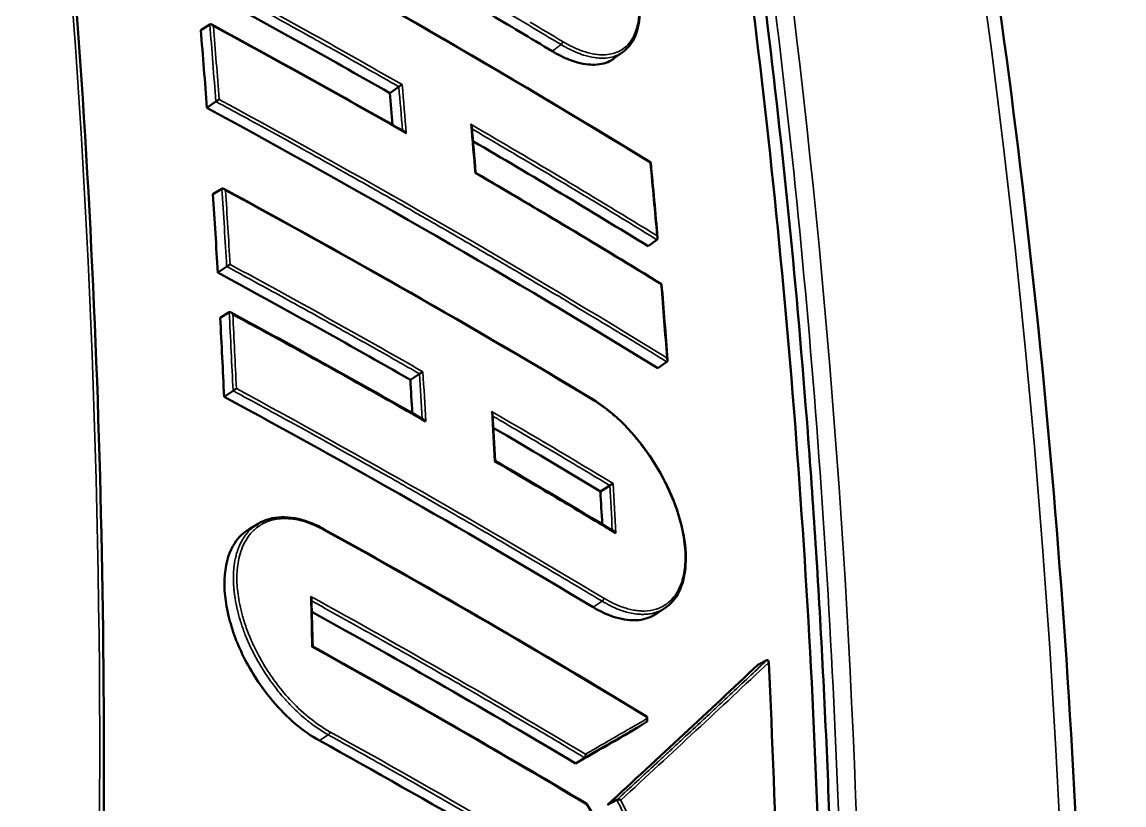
# Model space of a CAD drawing. Header units: millimetres. Extents: x 40 to 2195, y 40 to 1687.
# Drawn here: x 1707.33 to 1751.23, y 397.18 to 428.38 of the extents above; entities that cross this region are included whole.
import ezdxf

# ---------------------------------------------------------------- set-up
doc = ezdxf.new("R2010")
doc.units = ezdxf.units.MM
doc.header["$LTSCALE"] = 8
doc.layers.add('Visible (ISO)', color=7, linetype='Continuous', lineweight=50)
doc.layers.add('Visible Narrow (ISO)', color=7, linetype='Continuous', lineweight=35)

msp = doc.modelspace()

# ---------------------------------------------------------------- linework, layer by layer
at = {"layer": 'Visible (ISO)'}
for p, q in [((1714.812, 428.285), (1714.455, 428.058)), ((1731.282, 427.195), (1730.928, 426.934)), ((1731.266, 427.303), (1731.266, 427.303)), ((1731.282, 427.195), (1731.283, 427.195)), ((1730.182, 427.095), (1730.182, 427.095)), ((1731.094, 427.081), (1731.094, 427.081)), ((1722.344, 425.803), (1721.98, 425.551)), ((1715.053, 425.214), (1714.698, 424.962)), ((1715.296, 421.739), (1714.939, 421.518)), ((1732.627, 419.704), (1732.275, 419.445)), ((1715.486, 418.637), (1715.13, 418.393)), ((1715.586, 416.813), (1715.229, 416.598)), ((1733.021, 414.84), (1732.668, 414.587)), ((1723.17, 414.362), (1722.805, 414.123)), ((1715.738, 413.691), (1715.381, 413.452)), ((1730.748, 409.912), (1730.374, 409.679)), ((1716.382, 408.179), (1716.736, 408.391)), ((1732.942, 405.028), (1732.585, 404.792)), ((1732.942, 405.028), (1732.942, 405.028)), ((1737.001, 402.949), (1736.64, 402.763)), ((1732.209, 400.492), (1731.857, 400.263)), ((1729.743, 399.07), (1729.386, 398.838)), ((1731.03, 397.388), (1730.651, 397.184))]:
    msp.add_line(p, q, dxfattribs=at)
for centre, major_axis, ratio, start_param, end_param in [((1443.018, 262.824), (396.568, -0.006), 0.57734, 0.790578, 0.817454), ((1444.41, 221.965), (394.298, 55.301), 0.654959, 0.679197, 0.688519), ((1393.913, 209.225), (227.599, 394.212), 0.57735, 5.580027, 5.588768), ((1714.889, 428.167), (-0.077, 0.118), 0.59416, 4.740777, 6.277026), ((1728.159, 427.307), (0.948, 1.761), 0.556747, 4.948178, 4.948185), ((1722.405, 425.838), (0.095, 0.0608), 0.043679, 0.714417, 2.250441), ((1401.448, 204.875), (227.697, 394.383), 0.57735, 5.590123, 5.593724), ((1443.067, 257.765), (397.054, -0.005), 0.577343, 0.753397, 0.817413), ((1715.118, 425.25), (0.0956, 0.0619), 0.049384, 0.745206, 2.28124), ((1725.143, 424.257), (0.076, -0.119), 0.605841, 0.863499, 1.591152), ((1722.571, 423.891), (-0.076, 0.119), 0.60163, 4.734153, 5.431367), ((1443.018, 262.824), (396.568, -0.006), 0.57734, 0.753359, 0.778737), ((1732.283, 422.717), (0.0948, 0.0591), 0.031376, 6.267577, 6.963421), ((1725.309, 422.31), (0.0953, 0.0601), 0.037084, 0.019319, 0.711675), ((1393.913, 209.225), (227.599, 394.212), 0.57735, 5.561632, 5.57036), ((1732.549, 419.821), (0.074, -0.12), 0.613165, 0.048706, 1.584736), ((1443.121, 250.977), (397.589, -0.004), 0.577344, 0.790562, 0.817369), ((1715.552, 418.675), (0.0966, 0.0614), 0.041436, 0.759668, 2.295813), ((1732.715, 417.875), (0.0955, 0.0586), 0.02548, 6.2703, 6.974464), ((1393.913, 209.225), (227.599, 394.212), 0.57735, 5.547926, 5.556641), ((1443.134, 229.992), (-398.455, -20.85), 0.610164, 3.914823, 3.927537), ((1732.944, 414.958), (0.073, -0.121), 0.609446, 0.045922, 1.581955), ((1443.134, 229.992), (-398.455, -20.85), 0.610164, 3.900791, 3.914823), ((1401.448, 204.875), (227.697, 394.383), 0.57735, 5.557923, 5.561604), ((1715.805, 413.73), (0.0973, 0.061), 0.03551, 0.770216, 2.306645), ((1443.152, 245.908), (397.9, -0.003), 0.577345, 0.765402, 0.817343), ((1725.972, 412.818), (0.074, -0.121), 0.59699, 0.838045, 1.584492), ((1723.343, 412.419), (-0.074, 0.12), 0.592716, 4.755451, 5.456779), ((1443.121, 250.977), (397.589, -0.004), 0.577343, 0.76341, 0.778811), ((1726.08, 410.837), (0.0971, 0.0592), 0.023046, 0.012352, 0.705373), ((1443.134, 229.992), (-398.455, -20.849), 0.610162, 3.881639, 3.891073), ((1409.081, 200.468), (227.652, 394.305), 0.57735, 5.557974, 5.561617), ((1730.81, 409.948), (0.0968, 0.0584), 0.018094, 0.719413, 2.255436), ((1443.134, 229.992), (-398.455, -20.849), 0.610162, 3.87369, 3.881639), ((1719.32, 408.082), (0.0485, 0.0875), 0.565828, 6.271316, 6.283264), ((1730.919, 407.968), (-0.073, 0.121), 0.600294, 4.72076, 5.436267), ((1718.762, 405.45), (0.074, -0.121), 0.580166, 0.79314, 1.557462), ((1443.183, 238.993), (398.203, -0.002), 0.577347, 0.768814, 0.806062), ((1718.813, 403.438), (0.0987, 0.0597), 0.021129, 0.012039, 0.781938), ((1418.618, 214.856), (-357.931, -241.952), 0.099583, 2.558379, 2.593299), ((1737.005, 402.819), (0.021, 0.135), 0.507552, 5.10226, 6.638647), ((1415.394, 196.823), (227.804, 394.569), 0.57735, 5.501164, 5.552419), ((1732.137, 400.566), (0.093, -0.0517), 0.745065, 5.908492, 7.445298), ((1431.973, 204.828), (359.511, 226.203), 0.024972, 0.568697, 0.581034), ((1443.197, 233.914), (398.337, -0.001), 0.577349, 0.759519, 0.805378), ((1729.709, 399.166), (0.001, 0.106), 0.734907, 3.594721, 5.124528)]:
    msp.add_ellipse(centre, major_axis=major_axis, ratio=ratio, start_param=start_param, end_param=end_param, dxfattribs=at)
for points, knots in [([(1707.499, 448.635), (1709.471, 433.448), (1710.505, 417.535), (1710.641, 390.6), (1710.307, 379.861), (1709.587, 368.945)], [0, 0, 0, 0, 6.052535, 6.052535, 9.921627, 9.921627, 9.921627, 9.921627]), ([(1743.272, 446.963), (1746.1, 432.549), (1748.027, 417.33), (1750.036, 385.705), (1750.124, 369.231), (1748.69, 339.877), (1747.589, 327.172), (1746.004, 314.278)], [0, 0, 0, 0, 6.041076, 6.041076, 12.073696, 12.073696, 16.500557, 16.500557, 16.500557, 16.500557]), ([(1727.976, 435.272), (1728.358, 435.043), (1728.75, 434.741), (1729.493, 434.046), (1729.852, 433.645), (1730.5, 432.794), (1730.797, 432.332), (1731.295, 431.403), (1731.501, 430.925), (1731.8, 430.006), (1731.895, 429.555), (1731.96, 428.734), (1731.93, 428.355), (1731.743, 427.717), (1731.583, 427.449), (1731.339, 427.238), (1731.311, 427.216), (1731.283, 427.195)], [0.000175, 0.000175, 0.000175, 0.000175, 0.164254, 0.164254, 0.325397, 0.325397, 0.486244, 0.486244, 0.647868, 0.647868, 0.811132, 0.811132, 0.97631, 0.97631, 1.141878, 1.141878, 1.162258, 1.162258, 1.162258, 1.162258]), ([(1738.309, 351.285), (1739.231, 365.256), (1739.519, 378.908), (1738.823, 405.454), (1737.839, 418.329), (1736.225, 430.748)], [-9.90586, -9.90586, -9.90586, -9.90586, -4.952944, -4.952944, -0.000029, -0.000029, -0.000029, -0.000029]), ([(1738.768, 351.469), (1738.999, 354.968), (1739.19, 358.445), (1739.341, 361.901), (1739.492, 365.356), (1739.604, 368.79), (1739.675, 372.203), (1739.754, 375.949), (1739.785, 379.669), (1739.768, 383.361), (1739.754, 386.399), (1739.707, 389.418), (1739.629, 392.417), (1739.541, 395.797), (1739.411, 399.152), (1739.241, 402.48), (1739.077, 405.696), (1738.874, 408.886), (1738.633, 412.05), (1738.417, 414.876), (1738.171, 417.681), (1737.895, 420.464), (1737.618, 423.246), (1737.311, 426.008), (1736.974, 428.749), (1736.88, 429.514), (1736.784, 430.277), (1736.685, 431.038)], [0, 0, 0, 0, 0.125, 0.125, 0.125, 0.25, 0.25, 0.25, 0.3871702, 0.3871702, 0.3871702, 0.5, 0.5, 0.5, 0.6271482, 0.6271482, 0.6271482, 0.75, 0.75, 0.75, 0.8597323, 0.8597323, 0.8597323, 0.9694057, 0.9694057, 0.9694057, 1, 1, 1, 1]), ([(1728.453, 427.217), (1728.688, 427.077), (1728.92, 426.962), (1729.144, 426.875), (1729.212, 426.848), (1729.28, 426.824), (1729.347, 426.803), (1729.5, 426.754), (1729.649, 426.72), (1729.792, 426.7), (1729.918, 426.682), (1730.038, 426.676), (1730.153, 426.68), (1730.4, 426.689), (1730.622, 426.75), (1730.813, 426.859), (1730.816, 426.861), (1730.819, 426.863), (1730.823, 426.865), (1730.859, 426.886), (1730.894, 426.909), (1730.928, 426.934)], [0.0002663, 0.0002663, 0.0002663, 0.0002663, 0.1020981, 0.1020981, 0.1020981, 0.1331745, 0.1331745, 0.1331745, 0.2047651, 0.2047651, 0.2047651, 0.2673376, 0.2673376, 0.2673376, 0.4025825, 0.4025825, 0.4025825, 0.4049546, 0.4049546, 0.4049546, 0.4307913, 0.4307913, 0.4307913, 0.4307913]), ([(1715.296, 421.739), (1715.302, 421.742), (1715.308, 421.744), (1715.322, 421.747), (1715.329, 421.747), (1715.35, 421.743), (1715.363, 421.738), (1715.389, 421.723), (1715.401, 421.713), (1715.425, 421.688), (1715.435, 421.675), (1715.439, 421.668), (1715.44, 421.667), (1715.44, 421.667)], [0.000001, 0.000001, 0.000001, 0.000001, 0.00234912, 0.00234912, 0.00499152, 0.00499152, 0.00933891, 0.00933891, 0.01331814, 0.01331814, 0.01856634, 0.01856634, 0.01868873, 0.01868873, 0.01868873, 0.01868873]), ([(1715.586, 416.813), (1715.592, 416.816), (1715.598, 416.818), (1715.612, 416.821), (1715.62, 416.82), (1715.64, 416.817), (1715.654, 416.811), (1715.679, 416.795), (1715.691, 416.785), (1715.715, 416.76), (1715.724, 416.747), (1715.729, 416.74), (1715.729, 416.74), (1715.729, 416.737)], [0.000001, 0.000001, 0.000001, 0.000001, 0.00236883, 0.00236883, 0.00503564, 0.00503564, 0.00940034, 0.00940034, 0.01335065, 0.01335065, 0.01867467, 0.01867467, 0.01878284, 0.01878284, 0.01878284, 0.01878284]), ([(1723.17, 414.362), (1723.176, 414.366), (1723.182, 414.37), (1723.196, 414.379), (1723.203, 414.383), (1723.223, 414.396), (1723.235, 414.403), (1723.259, 414.418), (1723.27, 414.425), (1723.292, 414.438), (1723.3, 414.442), (1723.304, 414.445), (1723.304, 414.445), (1723.305, 414.445)], [-0.009661733, -0.009661733, -0.009661733, -0.009661733, -0.0084371, -0.0084371, -0.007060058, -0.007060058, -0.004792033, -0.004792033, -0.002711091, -0.002711091, 0, 0, 0.00006603, 0.00006603, 0.00006603, 0.00006603]), ([(1730.055, 413.355), (1730.439, 413.125), (1730.829, 412.819), (1731.56, 412.11), (1731.91, 411.699), (1732.533, 410.824), (1732.813, 410.348), (1733.271, 409.391), (1733.454, 408.897), (1733.703, 407.952), (1733.771, 407.488), (1733.784, 406.645), (1733.727, 406.256), (1733.494, 405.601), (1733.313, 405.327), (1733.036, 405.095), (1732.99, 405.06), (1732.942, 405.028)], [0, 0, 0, 0, 0.164869, 0.164869, 0.326978, 0.326978, 0.488593, 0.488593, 0.650216, 0.650216, 0.812501, 0.812501, 0.975718, 0.975718, 1.139023, 1.139023, 1.17004, 1.17004, 1.17004, 1.17004]), ([(1716.736, 408.39), (1717.006, 408.552), (1717.326, 408.64), (1718.008, 408.658), (1718.379, 408.591), (1718.957, 408.379), (1719.163, 408.284), (1719.369, 408.17)], [0, 0, 0, 0, 0.158569, 0.158569, 0.3160384, 0.3160384, 0.4009668, 0.4009668, 0.4009668, 0.4009668]), ([(1716.382, 408.179), (1716.154, 408.043), (1715.961, 407.855), (1715.604, 407.304), (1715.458, 406.885), (1715.362, 405.799), (1715.44, 405.22), (1715.696, 404.148), (1715.92, 403.557), (1716.54, 402.353), (1716.922, 401.799), (1717.599, 400.997), (1717.904, 400.69), (1718.533, 400.156), (1718.857, 399.929), (1719.18, 399.75)], [-1.009512, -1.009512, -1.009512, -1.009512, -0.906941, -0.906941, -0.771082, -0.771082, -0.624255, -0.624255, -0.454706, -0.454706, -0.268893, -0.268893, -0.134458, -0.134458, -0.000001, -0.000001, -0.000001, -0.000001]), ([(1730.081, 405.066), (1730.318, 404.923), (1730.554, 404.808), (1730.784, 404.722), (1730.852, 404.697), (1730.92, 404.674), (1730.986, 404.654), (1731.145, 404.607), (1731.301, 404.574), (1731.45, 404.556), (1731.577, 404.542), (1731.698, 404.538), (1731.815, 404.545), (1732.073, 404.561), (1732.306, 404.628), (1732.511, 404.746), (1732.516, 404.749), (1732.521, 404.752), (1732.526, 404.755), (1732.546, 404.767), (1732.566, 404.779), (1732.585, 404.792)], [0.000001, 0.000001, 0.000001, 0.000001, 0.1029402, 0.1029402, 0.1029402, 0.133401, 0.133401, 0.133401, 0.2062368, 0.2062368, 0.2062368, 0.267584, 0.267584, 0.267584, 0.4027101, 0.4027101, 0.4027101, 0.4061351, 0.4061351, 0.4061351, 0.4193121, 0.4193121, 0.4193121, 0.4193121]), ([(1732.232, 400.701), (1732.232, 400.701), (1732.232, 400.701), (1732.231, 400.7), (1732.228, 400.699), (1732.218, 400.693), (1732.211, 400.689), (1732.207, 400.686), (1732.206, 400.686), (1732.206, 400.683)], [-0.006028617, -0.006028617, -0.006028617, -0.006028617, -0.005640923, -0.005640923, -0.003128787, -0.003128787, 0, 0, 0.000080884, 0.000080884, 0.000080884, 0.000080884]), ([(1731.03, 397.388), (1731.036, 397.391), (1731.043, 397.394), (1731.058, 397.398), (1731.067, 397.4), (1731.091, 397.402), (1731.106, 397.401), (1731.133, 397.397), (1731.145, 397.394), (1731.172, 397.384), (1731.182, 397.379), (1731.187, 397.376), (1731.187, 397.376), (1731.187, 397.375)], [-0.006879568, -0.006879568, -0.006879568, -0.006879568, -0.005991082, -0.005991082, -0.00500592, -0.00500592, -0.003396861, -0.003396861, -0.001952652, -0.001952652, 0, 0, 0.000032701, 0.000032701, 0.000032701, 0.000032701]), ([(1729.832, 397.226), (1729.833, 397.225), (1729.834, 397.225), (1729.837, 397.221), (1729.838, 397.217), (1729.838, 397.205), (1729.835, 397.198), (1729.834, 397.194), (1729.833, 397.194), (1729.833, 397.193)], [0.008012292, 0.008012292, 0.008012292, 0.008012292, 0.008803624, 0.008803624, 0.012488789, 0.012488789, 0.017275097, 0.017275097, 0.017376479, 0.017376479, 0.017376479, 0.017376479])]:
    msp.add_open_spline(points, degree=3, knots=knots, dxfattribs=at)
for points in [[(1714.458, 433.122), (1720.619, 429.785), (1726.598, 426.333), (1732.378, 422.776)], [(1714.889, 428.28), (1717.484, 426.875), (1720.046, 425.449), (1722.575, 424.004)], [(1725.247, 424.214), (1725.301, 423.601), (1725.353, 422.986), (1725.404, 422.37)], [(1732.378, 422.776), (1732.474, 421.78), (1732.566, 420.782), (1732.653, 419.78)], [(1725.404, 422.37), (1727.907, 420.911), (1730.376, 419.431), (1732.811, 417.933)], [(1715.371, 421.734), (1720.389, 419.015), (1725.287, 416.22), (1730.055, 413.355)], [(1732.811, 417.933), (1732.894, 416.93), (1732.973, 415.924), (1733.048, 414.915)], [(1715.659, 416.807), (1718.254, 415.403), (1720.816, 413.978), (1723.345, 412.533)], [(1726.075, 412.77), (1726.11, 412.147), (1726.145, 411.522), (1726.178, 410.896)], [(1726.177, 410.896), (1727.774, 409.966), (1729.357, 409.027), (1730.925, 408.081)], [(1719.375, 408.165), (1723.758, 405.735), (1728.046, 403.245), (1732.232, 400.701)], [(1718.864, 405.396), (1718.881, 404.764), (1718.897, 404.131), (1718.912, 403.498)], [(1718.912, 403.498), (1722.621, 401.447), (1726.263, 399.356), (1729.832, 397.226)], [(1732.232, 400.701), (1732.234, 400.649), (1732.235, 400.598), (1732.237, 400.547)], [(1729.836, 397.222), (1730.71, 395.728), (1731.576, 394.23), (1732.435, 392.728)]]:
    msp.add_open_spline(points, degree=3, dxfattribs=at)
at = {"layer": 'Visible Narrow (ISO)'}
for p, q in [((1728.884, 427.435), (1728.884, 427.435)), ((1730.443, 405.302), (1730.081, 405.066)), ((1719.529, 399.981), (1719.18, 399.75))]:
    msp.add_line(p, q, dxfattribs=at)
for centre, major_axis, ratio, start_param, end_param in [((1387.689, 212.818), (-228.211, -395.272), 0.57735, 2.277194, 2.494762), ((1439.75, 184.502), (215.009, 399.565), 0.556829, 5.322621, 5.687189), ((1442.983, 265.99), (-396.827, 0), 0.57735, 3.895213, 3.95877), ((1418.107, 195.256), (228.211, 395.272), 0.57735, 5.418787, 5.636355), ((1443.022, 263.036), (397.147, -0.075), 0.577219, 0.790383, 0.81726), ((1443.52, 221.313), (396.04, 55.546), 0.65496, 0.679237, 0.688469), ((1394.031, 209.304), (-227.768, -394.505), 0.577351, 2.438472, 2.447138), ((1393.982, 209.185), (-227.9, -394.735), 0.57735, 2.438692, 2.446916), ((1443.037, 260.928), (-397.361, 0), 0.57735, 3.931863, 3.958727), ((1442.947, 232.394), (396.863, 41.236), 0.638621, 0.702365, 0.707036), ((1728.795, 427.556), (-0.0516, -0.0857), 0.587948, 0.943326, 2.443311), ((1401.364, 204.8), (-228.015, -394.942), 0.577346, 2.447206, 2.452164), ((1401.529, 204.828), (-227.998, -394.904), 0.57735, 2.446877, 2.452389), ((1443.066, 257.895), (397.644, 0.001), 0.577351, 0.753684, 0.81711), ((1443.016, 262.96), (397.156, 0), 0.57735, 0.753646, 0.780523), ((1404.267, 203.247), (227.998, 394.904), 0.57735, 5.58847, 5.593982), ((1443.023, 262.875), (397.06, 0), 0.57735, 0.753395, 0.780154), ((1411.813, 198.89), (227.9, 394.735), 0.57735, 5.594023, 5.602258), ((1443.038, 260.933), (-397.36, 0.005), 0.577342, 3.895262, 3.922125), ((1394.03, 209.301), (-227.768, -394.505), 0.577351, 2.420077, 2.42873), ((1443.098, 254.135), (-397.958, 0), 0.577351, 3.906963, 3.958679), ((1393.982, 209.185), (-227.9, -394.735), 0.57735, 2.420296, 2.428508), ((1443.122, 251.135), (398.179, -0.035), 0.577289, 0.790312, 0.81712), ((1411.813, 198.89), (227.9, 394.735), 0.57735, 5.580285, 5.588509), ((1394.032, 209.3), (-227.767, -394.504), 0.577351, 2.406371, 2.415011), ((1393.982, 209.185), (-227.9, -394.735), 0.57735, 2.40659, 2.414784), ((1401.529, 204.828), (-227.998, -394.904), 0.57735, 2.414776, 2.420269), ((1401.35, 204.794), (-228.025, -394.959), 0.577345, 2.415088, 2.420044), ((1443.152, 246.026), (398.494, -0.001), 0.577349, 0.765399, 0.817045), ((1730.004, 413.269), (0.0515, 0.0857), 0.588797, 5.580284, 6.283185), ((1404.267, 203.247), (227.998, 394.904), 0.57735, 5.556366, 5.561862), ((1443.12, 251.1), (398.181, 0), 0.57735, 0.763109, 0.780536), ((1409.003, 200.385), (-227.971, -394.872), 0.57734, 2.415099, 2.420052), ((1409.173, 200.414), (-227.951, -394.822), 0.57735, 2.414777, 2.420282), ((1719.32, 408.082), (0.0485, 0.0875), 0.565828, 5.519846, 6.271316), ((1443.171, 229.146), (-398.752, -14.071), 0.599927, 3.880641, 3.926201), ((1396.623, 207.66), (227.951, 394.822), 0.57735, 5.524015, 5.529506), ((1443.183, 228.772), (398.845, 11.136), 0.595369, 0.752573, 0.791266), ((1730.436, 405.38), (-0.0515, -0.0857), 0.588773, 0.88067, 2.416523), ((1443.189, 228.52), (-398.894, -9.182), 0.592291, 3.897069, 3.935774), ((1418.683, 214.76), (-358.437, -242.267), 0.099508, 2.558614, 2.592895), ((1431.927, 204.907), (360.023, 226.526), 0.024992, 0.568828, 0.580939), ((1410.115, 199.871), (227.935, 394.795), 0.57735, 5.537498, 5.537704), ((1719.525, 400.06), (-0.0485, -0.0874), 0.565701, 0.828335, 2.359443), ((1443.196, 228.143), (398.95, 6.289), 0.587668, 0.750634, 0.796191), ((1427.336, 217.175), (133.541, -411.151), 0.810411, 1.716842, 1.751102), ((1431.333, 221.463), (-212.669, 368.36), 0.814359, 4.707202, 4.719299)]:
    msp.add_ellipse(centre, major_axis=major_axis, ratio=ratio, start_param=start_param, end_param=end_param, dxfattribs=at)
for points, knots in [([(1728.867, 427.603), (1728.931, 427.566), (1728.994, 427.53), (1729.056, 427.496), (1729.119, 427.461), (1729.182, 427.429), (1729.243, 427.399), (1729.305, 427.369), (1729.367, 427.341), (1729.428, 427.315), (1729.485, 427.291), (1729.541, 427.268), (1729.597, 427.247), (1729.621, 427.239), (1729.645, 427.23), (1729.669, 427.222), (1729.745, 427.196), (1729.82, 427.173), (1729.895, 427.154), (1729.97, 427.134), (1730.044, 427.118), (1730.117, 427.105), (1730.19, 427.093), (1730.262, 427.084), (1730.332, 427.079), (1730.346, 427.078), (1730.36, 427.077), (1730.373, 427.076), (1730.385, 427.076), (1730.397, 427.075), (1730.409, 427.075), (1730.523, 427.071), (1730.632, 427.078), (1730.736, 427.095), (1730.84, 427.112), (1730.939, 427.139), (1731.031, 427.177), (1731.034, 427.178), (1731.036, 427.179), (1731.038, 427.18), (1731.131, 427.218), (1731.218, 427.267), (1731.298, 427.326), (1731.378, 427.385), (1731.451, 427.454), (1731.516, 427.533), (1731.52, 427.537), (1731.523, 427.542), (1731.527, 427.546), (1731.594, 427.629), (1731.653, 427.723), (1731.703, 427.826), (1731.747, 427.915), (1731.784, 428.012), (1731.814, 428.116), (1731.819, 428.131), (1731.823, 428.147), (1731.827, 428.162), (1731.852, 428.255), (1731.871, 428.353), (1731.885, 428.455), (1731.899, 428.558), (1731.908, 428.665), (1731.911, 428.776), (1731.912, 428.815), (1731.913, 428.855), (1731.913, 428.895), (1731.913, 428.926), (1731.912, 428.957), (1731.911, 428.988), (1731.906, 429.16), (1731.889, 429.339), (1731.861, 429.525), (1731.846, 429.622), (1731.827, 429.721), (1731.806, 429.821), (1731.796, 429.869), (1731.785, 429.918), (1731.774, 429.966), (1731.736, 430.126), (1731.69, 430.29), (1731.637, 430.455), (1731.596, 430.582), (1731.551, 430.711), (1731.502, 430.84), (1731.478, 430.905), (1731.452, 430.97), (1731.425, 431.035), (1731.364, 431.183), (1731.298, 431.331), (1731.228, 431.48), (1731.162, 431.618), (1731.092, 431.756), (1731.018, 431.893), (1730.975, 431.972), (1730.932, 432.05), (1730.887, 432.129), (1730.779, 432.315), (1730.665, 432.499), (1730.546, 432.679), (1730.493, 432.759), (1730.439, 432.837), (1730.384, 432.915), (1730.323, 433.002), (1730.26, 433.088), (1730.196, 433.173), (1730.106, 433.292), (1730.014, 433.409), (1729.92, 433.523), (1729.828, 433.634), (1729.735, 433.742), (1729.639, 433.847), (1729.564, 433.93), (1729.488, 434.011), (1729.411, 434.09), (1729.406, 434.095), (1729.401, 434.101), (1729.395, 434.106), (1729.318, 434.185), (1729.241, 434.261), (1729.163, 434.335), (1729.085, 434.409), (1729.006, 434.48), (1728.928, 434.549), (1728.893, 434.579), (1728.859, 434.609), (1728.824, 434.638), (1728.761, 434.692), (1728.697, 434.744), (1728.633, 434.794), (1728.601, 434.82), (1728.568, 434.845), (1728.536, 434.87), (1728.472, 434.919), (1728.408, 434.965), (1728.344, 435.01), (1728.281, 435.055), (1728.218, 435.097), (1728.154, 435.139), (1728.101, 435.173), (1728.048, 435.206), (1727.995, 435.238)], [0.0000277, 0.0000277, 0.0000277, 0.0000277, 0.0176556, 0.0176556, 0.0176556, 0.0354503, 0.0354503, 0.0354503, 0.0532686, 0.0532686, 0.0532686, 0.0698869, 0.0698869, 0.0698869, 0.0769231, 0.0769231, 0.0769231, 0.0996333, 0.0996333, 0.0996333, 0.1224928, 0.1224928, 0.1224928, 0.1454533, 0.1454533, 0.1454533, 0.149911, 0.149911, 0.149911, 0.1538462, 0.1538462, 0.1538462, 0.1918536, 0.1918536, 0.1918536, 0.2298611, 0.2298611, 0.2298611, 0.2307692, 0.2307692, 0.2307692, 0.2692308, 0.2692308, 0.2692308, 0.3076923, 0.3076923, 0.3076923, 0.3098152, 0.3098152, 0.3098152, 0.3498097, 0.3498097, 0.3498097, 0.3846154, 0.3846154, 0.3846154, 0.3897722, 0.3897722, 0.3897722, 0.4202499, 0.4202499, 0.4202499, 0.4507662, 0.4507662, 0.4507662, 0.4615385, 0.4615385, 0.4615385, 0.4697431, 0.4697431, 0.4697431, 0.5148635, 0.5148635, 0.5148635, 0.5384615, 0.5384615, 0.5384615, 0.5497243, 0.5497243, 0.5497243, 0.5868972, 0.5868972, 0.5868972, 0.6153846, 0.6153846, 0.6153846, 0.6296864, 0.6296864, 0.6296864, 0.6621372, 0.6621372, 0.6621372, 0.6923077, 0.6923077, 0.6923077, 0.7096895, 0.7096895, 0.7096895, 0.7510607, 0.7510607, 0.7510607, 0.7692308, 0.7692308, 0.7692308, 0.7896905, 0.7896905, 0.7896905, 0.8182969, 0.8182969, 0.8182969, 0.8461538, 0.8461538, 0.8461538, 0.8680916, 0.8680916, 0.8680916, 0.8695888, 0.8695888, 0.8695888, 0.8915379, 0.8915379, 0.8915379, 0.9134332, 0.9134332, 0.9134332, 0.9230769, 0.9230769, 0.9230769, 0.9408579, 0.9408579, 0.9408579, 0.9499439, 0.9499439, 0.9499439, 0.967707, 0.967707, 0.967707, 0.9853087, 0.9853087, 0.9853087, 0.9999724, 0.9999724, 0.9999724, 0.9999724]), ([(1714.659, 430.078), (1715.089, 429.845), (1715.528, 429.606), (1715.972, 429.363), (1716.298, 429.185), (1716.626, 429.005), (1716.957, 428.823), (1716.988, 428.806), (1717.019, 428.789), (1717.049, 428.772), (1717.115, 428.736), (1717.18, 428.701), (1717.245, 428.665), (1717.511, 428.518), (1717.779, 428.37), (1718.05, 428.22), (1718.38, 428.037), (1718.714, 427.851), (1719.055, 427.66), (1719.225, 427.565), (1719.396, 427.47), (1719.57, 427.372), (1719.582, 427.365), (1719.594, 427.359), (1719.607, 427.352), (1719.673, 427.314), (1719.74, 427.277), (1719.807, 427.239), (1720.245, 426.994), (1720.695, 426.74), (1721.155, 426.479), (1721.544, 426.258), (1721.941, 426.033), (1722.344, 425.803)], [0, 0, 0, 0, 0.1851322, 0.1851322, 0.1851322, 0.320708, 0.320708, 0.320708, 0.3333333, 0.3333333, 0.3333333, 0.3599953, 0.3599953, 0.3599953, 0.4686175, 0.4686175, 0.4686175, 0.600912, 0.600912, 0.600912, 0.6666667, 0.6666667, 0.6666667, 0.6713589, 0.6713589, 0.6713589, 0.696497, 0.696497, 0.696497, 0.8609899, 0.8609899, 0.8609899, 1, 1, 1, 1]), ([(1728.807, 427.481), (1728.808, 427.48), (1728.809, 427.479), (1728.971, 427.382), (1729.131, 427.297), (1729.402, 427.173), (1729.515, 427.128), (1729.652, 427.081), (1729.678, 427.072), (1729.855, 427.016), (1730.002, 426.982), (1730.224, 426.95), (1730.303, 426.943), (1730.423, 426.939), (1730.466, 426.939), (1730.62, 426.945), (1730.728, 426.96), (1730.895, 427.001), (1730.959, 427.022), (1731.071, 427.068), (1731.12, 427.092), (1731.207, 427.142), (1731.245, 427.167), (1731.282, 427.195)], [0.0001076, 0.0001076, 0.0001076, 0.0001076, 0.0004379, 0.0004379, 0.0447395, 0.0447395, 0.0769231, 0.0769231, 0.0845261, 0.0845261, 0.1286668, 0.1286668, 0.1538462, 0.1538462, 0.1680747, 0.1680747, 0.205981, 0.205981, 0.2307692, 0.2307692, 0.2512699, 0.2512699, 0.268744, 0.268744, 0.268744, 0.268744]), ([(1715.053, 425.214), (1715.419, 425.015), (1715.78, 424.819), (1716.135, 424.625), (1716.942, 424.185), (1717.721, 423.757), (1718.471, 423.34), (1718.957, 423.071), (1719.432, 422.806), (1719.895, 422.547), (1719.961, 422.51), (1720.027, 422.473), (1720.092, 422.436), (1720.458, 422.231), (1720.817, 422.029), (1721.17, 421.829), (1721.273, 421.771), (1721.376, 421.713), (1721.478, 421.655), (1721.503, 421.641), (1721.528, 421.627), (1721.553, 421.613), (1721.967, 421.378), (1722.374, 421.146), (1722.776, 420.917), (1723.059, 420.755), (1723.34, 420.594), (1723.619, 420.434), (1723.879, 420.284), (1724.139, 420.134), (1724.397, 419.985), (1724.795, 419.755), (1725.191, 419.525), (1725.586, 419.294), (1725.981, 419.064), (1726.375, 418.833), (1726.772, 418.6), (1726.83, 418.566), (1726.887, 418.532), (1726.946, 418.498), (1727.017, 418.455), (1727.089, 418.413), (1727.161, 418.371), (1727.572, 418.128), (1727.985, 417.883), (1728.404, 417.634), (1728.815, 417.39), (1729.231, 417.141), (1729.652, 416.888), (1729.768, 416.818), (1729.884, 416.748), (1730.001, 416.678), (1730.125, 416.603), (1730.25, 416.528), (1730.375, 416.453), (1730.99, 416.082), (1731.618, 415.7), (1732.257, 415.309), (1732.51, 415.154), (1732.765, 414.998), (1733.021, 414.84)], [0, 0, 0, 0, 0.050982, 0.050982, 0.050982, 0.166667, 0.166667, 0.166667, 0.241657, 0.241657, 0.241657, 0.25231, 0.25231, 0.25231, 0.311774, 0.311774, 0.311774, 0.32907, 0.32907, 0.32907, 0.333333, 0.333333, 0.333333, 0.403829, 0.403829, 0.403829, 0.453509, 0.453509, 0.453509, 0.5, 0.5, 0.5, 0.571723, 0.571723, 0.571723, 0.643285, 0.643285, 0.643285, 0.653751, 0.653751, 0.653751, 0.666667, 0.666667, 0.666667, 0.740649, 0.740649, 0.740649, 0.813375, 0.813375, 0.813375, 0.833333, 0.833333, 0.833333, 0.854561, 0.854561, 0.854561, 0.95875, 0.95875, 0.95875, 1, 1, 1, 1]), ([(1715.486, 418.637), (1715.967, 418.377), (1716.457, 418.11), (1716.955, 417.837), (1717.263, 417.669), (1717.574, 417.498), (1717.887, 417.326), (1717.949, 417.292), (1718.01, 417.258), (1718.072, 417.224), (1718.371, 417.059), (1718.673, 416.892), (1718.978, 416.723), (1719.18, 416.611), (1719.383, 416.498), (1719.588, 416.384), (1719.862, 416.231), (1720.138, 416.076), (1720.42, 415.919), (1720.491, 415.879), (1720.562, 415.839), (1720.633, 415.799), (1721.122, 415.525), (1721.624, 415.242), (1722.136, 414.951), (1722.239, 414.892), (1722.343, 414.833), (1722.447, 414.774), (1722.686, 414.638), (1722.927, 414.501), (1723.17, 414.362)], [0, 0, 0, 0, 0.205971, 0.205971, 0.205971, 0.3333333, 0.3333333, 0.3333333, 0.3583282, 0.3583282, 0.3583282, 0.4797315, 0.4797315, 0.4797315, 0.559834, 0.559834, 0.559834, 0.6666667, 0.6666667, 0.6666667, 0.6935846, 0.6935846, 0.6935846, 0.8777838, 0.8777838, 0.8777838, 0.9149235, 0.9149235, 0.9149235, 1, 1, 1, 1]), ([(1715.738, 413.691), (1716.566, 413.242), (1717.382, 412.797), (1718.19, 412.351), (1718.96, 411.927), (1719.724, 411.503), (1720.464, 411.089), (1720.502, 411.068), (1720.539, 411.047), (1720.577, 411.026), (1720.626, 410.998), (1720.675, 410.97), (1720.724, 410.943), (1721.446, 410.538), (1722.143, 410.145), (1722.805, 409.768), (1723.512, 409.366), (1724.179, 408.983), (1724.817, 408.615), (1725.092, 408.456), (1725.36, 408.301), (1725.626, 408.147), (1725.978, 407.942), (1726.324, 407.741), (1726.668, 407.539), (1727.272, 407.186), (1727.872, 406.833), (1728.498, 406.462), (1729.124, 406.091), (1729.776, 405.703), (1730.443, 405.302)], [0, 0, 0, 0, 0.1428571, 0.1428571, 0.1428571, 0.2787962, 0.2787962, 0.2787962, 0.2857143, 0.2857143, 0.2857143, 0.2948127, 0.2948127, 0.2948127, 0.4285714, 0.4285714, 0.4285714, 0.5714286, 0.5714286, 0.5714286, 0.6328326, 0.6328326, 0.6328326, 0.7142857, 0.7142857, 0.7142857, 0.8571429, 0.8571429, 0.8571429, 1, 1, 1, 1]), ([(1730.508, 405.424), (1730.574, 405.385), (1730.639, 405.348), (1730.703, 405.313), (1730.766, 405.279), (1730.829, 405.247), (1730.891, 405.217), (1730.955, 405.187), (1731.018, 405.159), (1731.081, 405.133), (1731.143, 405.107), (1731.206, 405.083), (1731.268, 405.062), (1731.294, 405.053), (1731.321, 405.044), (1731.347, 405.036), (1731.422, 405.012), (1731.496, 404.992), (1731.57, 404.974), (1731.644, 404.957), (1731.717, 404.944), (1731.789, 404.933), (1731.861, 404.923), (1731.932, 404.916), (1732.001, 404.913), (1732.027, 404.912), (1732.054, 404.911), (1732.08, 404.911), (1732.095, 404.911), (1732.11, 404.911), (1732.125, 404.911), (1732.293, 404.913), (1732.45, 404.938), (1732.597, 404.984), (1732.657, 405.003), (1732.716, 405.025), (1732.773, 405.052), (1732.778, 405.054), (1732.784, 405.057), (1732.789, 405.06), (1732.987, 405.154), (1733.16, 405.293), (1733.301, 405.473), (1733.425, 405.63), (1733.525, 405.819), (1733.599, 406.035), (1733.609, 406.064), (1733.618, 406.093), (1733.627, 406.124), (1733.63, 406.134), (1733.633, 406.144), (1733.636, 406.154), (1733.7, 406.379), (1733.738, 406.629), (1733.748, 406.898), (1733.749, 406.923), (1733.75, 406.949), (1733.75, 406.974), (1733.75, 406.997), (1733.751, 407.021), (1733.751, 407.044), (1733.751, 407.335), (1733.721, 407.646), (1733.661, 407.97), (1733.654, 408.008), (1733.647, 408.046), (1733.639, 408.085), (1733.614, 408.207), (1733.585, 408.33), (1733.552, 408.455), (1733.519, 408.579), (1733.482, 408.705), (1733.441, 408.832), (1733.418, 408.905), (1733.393, 408.979), (1733.366, 409.052), (1733.348, 409.105), (1733.328, 409.157), (1733.308, 409.21), (1733.246, 409.373), (1733.178, 409.536), (1733.106, 409.696), (1733.036, 409.85), (1732.963, 410.001), (1732.887, 410.148), (1732.854, 410.21), (1732.821, 410.271), (1732.788, 410.332), (1732.735, 410.429), (1732.681, 410.523), (1732.626, 410.615), (1732.571, 410.708), (1732.515, 410.798), (1732.458, 410.886), (1732.407, 410.965), (1732.357, 411.041), (1732.306, 411.116), (1732.263, 411.179), (1732.22, 411.24), (1732.176, 411.299), (1732.118, 411.381), (1732.059, 411.46), (1732, 411.536), (1731.939, 411.615), (1731.878, 411.691), (1731.818, 411.764), (1731.779, 411.811), (1731.741, 411.857), (1731.702, 411.902), (1731.653, 411.959), (1731.603, 412.015), (1731.554, 412.069), (1731.424, 412.212), (1731.296, 412.344), (1731.17, 412.464), (1731.153, 412.481), (1731.135, 412.498), (1731.117, 412.514), (1731.064, 412.565), (1731.011, 412.613), (1730.959, 412.659), (1730.891, 412.719), (1730.825, 412.776), (1730.76, 412.829), (1730.696, 412.881), (1730.634, 412.931), (1730.572, 412.977), (1730.517, 413.019), (1730.463, 413.059), (1730.409, 413.097), (1730.349, 413.14), (1730.289, 413.18), (1730.23, 413.218), (1730.178, 413.252), (1730.126, 413.285), (1730.076, 413.315)], [0, 0, 0, 0, 0.0161179, 0.0161179, 0.0161179, 0.0320314, 0.0320314, 0.0320314, 0.0482514, 0.0482514, 0.0482514, 0.0644714, 0.0644714, 0.0644714, 0.0714286, 0.0714286, 0.0714286, 0.0911904, 0.0911904, 0.0911904, 0.1110209, 0.1110209, 0.1110209, 0.1308594, 0.1308594, 0.1308594, 0.1384144, 0.1384144, 0.1384144, 0.1428571, 0.1428571, 0.1428571, 0.1919865, 0.1919865, 0.1919865, 0.2122787, 0.2122787, 0.2122787, 0.2142857, 0.2142857, 0.2142857, 0.2857143, 0.2857143, 0.2857143, 0.3486405, 0.3486405, 0.3486405, 0.3571429, 0.3571429, 0.3571429, 0.3600228, 0.3600228, 0.3600228, 0.4227491, 0.4227491, 0.4227491, 0.4285714, 0.4285714, 0.4285714, 0.4339008, 0.4339008, 0.4339008, 0.5, 0.5, 0.5, 0.5077893, 0.5077893, 0.5077893, 0.532518, 0.532518, 0.532518, 0.5571682, 0.5571682, 0.5571682, 0.5714286, 0.5714286, 0.5714286, 0.5815681, 0.5815681, 0.5815681, 0.6129292, 0.6129292, 0.6129292, 0.6428571, 0.6428571, 0.6428571, 0.6555698, 0.6555698, 0.6555698, 0.6757554, 0.6757554, 0.6757554, 0.6961313, 0.6961313, 0.6961313, 0.7142857, 0.7142857, 0.7142857, 0.7295577, 0.7295577, 0.7295577, 0.7503581, 0.7503581, 0.7503581, 0.7719417, 0.7719417, 0.7719417, 0.7857143, 0.7857143, 0.7857143, 0.8034336, 0.8034336, 0.8034336, 0.8505037, 0.8505037, 0.8505037, 0.8571429, 0.8571429, 0.8571429, 0.8773338, 0.8773338, 0.8773338, 0.9033206, 0.9033206, 0.9033206, 0.9285714, 0.9285714, 0.9285714, 0.9512639, 0.9512639, 0.9512639, 0.9769839, 0.9769839, 0.9769839, 1, 1, 1, 1]), ([(1726.08, 412.682), (1726.214, 412.604), (1726.349, 412.525), (1726.485, 412.445), (1726.832, 412.243), (1727.183, 412.036), (1727.536, 411.828), (1727.709, 411.726), (1727.883, 411.623), (1728.058, 411.52), (1728.391, 411.323), (1728.729, 411.122), (1729.078, 410.914), (1729.29, 410.788), (1729.505, 410.659), (1729.725, 410.528), (1730.058, 410.328), (1730.4, 410.123), (1730.748, 409.912)], [0.0070026, 0.0070026, 0.0070026, 0.0070026, 0.099035, 0.099035, 0.099035, 0.3333333, 0.3333333, 0.3333333, 0.4482829, 0.4482829, 0.4482829, 0.6666667, 0.6666667, 0.6666667, 0.7989097, 0.7989097, 0.7989097, 1, 1, 1, 1]), ([(1716.736, 408.39), (1716.709, 408.374), (1716.683, 408.358), (1716.653, 408.337), (1716.648, 408.334), (1716.598, 408.299), (1716.554, 408.266), (1716.471, 408.195), (1716.43, 408.158), (1716.365, 408.091), (1716.339, 408.062), (1716.313, 408.032), (1716.312, 408.031), (1716.275, 407.987), (1716.242, 407.944), (1716.178, 407.854), (1716.147, 407.807), (1716.104, 407.733), (1716.089, 407.707), (1716.074, 407.678), (1716.073, 407.677), (1716.044, 407.623), (1716.019, 407.571), (1715.972, 407.462), (1715.95, 407.407), (1715.925, 407.336), (1715.92, 407.322), (1715.914, 407.303), (1715.912, 407.298), (1715.891, 407.233), (1715.873, 407.172), (1715.842, 407.05), (1715.828, 406.989), (1715.815, 406.921), (1715.814, 406.914), (1715.8, 406.838), (1715.79, 406.77), (1715.776, 406.654), (1715.771, 406.605), (1715.766, 406.547), (1715.765, 406.537), (1715.761, 406.483), (1715.759, 406.438), (1715.755, 406.349), (1715.754, 406.304), (1715.753, 406.24), (1715.753, 406.221), (1715.754, 406.189), (1715.754, 406.176), (1715.755, 406.115), (1715.756, 406.066), (1715.76, 405.967), (1715.764, 405.917), (1715.768, 405.859), (1715.768, 405.852), (1715.77, 405.829), (1715.772, 405.813), (1715.777, 405.751), (1715.782, 405.704), (1715.793, 405.609), (1715.799, 405.562), (1715.808, 405.497), (1715.811, 405.481), (1715.816, 405.444), (1715.819, 405.423), (1715.834, 405.331), (1715.848, 405.256), (1715.873, 405.131), (1715.883, 405.082), (1715.9, 405.006), (1715.907, 404.978), (1715.931, 404.874), (1715.952, 404.796), (1715.99, 404.659), (1716.006, 404.601), (1716.035, 404.508), (1716.046, 404.473), (1716.082, 404.361), (1716.108, 404.283), (1716.161, 404.134), (1716.187, 404.065), (1716.232, 403.951), (1716.249, 403.908), (1716.3, 403.784), (1716.335, 403.702), (1716.407, 403.542), (1716.443, 403.465), (1716.506, 403.334), (1716.533, 403.281), (1716.602, 403.146), (1716.646, 403.064), (1716.739, 402.895), (1716.788, 402.81), (1716.876, 402.662), (1716.914, 402.6), (1717.008, 402.452), (1717.064, 402.366), (1717.178, 402.199), (1717.235, 402.117), (1717.299, 402.03), (1717.304, 402.024), (1717.36, 401.947), (1717.414, 401.876), (1717.526, 401.733), (1717.584, 401.661), (1717.702, 401.52), (1717.763, 401.45), (1717.851, 401.351), (1717.878, 401.321), (1717.972, 401.22), (1718.041, 401.148), (1718.116, 401.072), (1718.12, 401.068), (1718.196, 400.992), (1718.269, 400.921), (1718.419, 400.783), (1718.495, 400.716), (1718.598, 400.628), (1718.623, 400.607), (1718.726, 400.522), (1718.806, 400.46), (1718.903, 400.387), (1718.918, 400.376), (1719.011, 400.307), (1719.091, 400.252), (1719.25, 400.147), (1719.33, 400.097), (1719.45, 400.026), (1719.489, 400.003), (1719.529, 399.981)], [0.1795446, 0.1795446, 0.1795446, 0.1795446, 0.1887986, 0.1887986, 0.1904762, 0.1904762, 0.2073826, 0.2073826, 0.2249364, 0.2249364, 0.2375362, 0.2375362, 0.2380952, 0.2380952, 0.2563087, 0.2563087, 0.2752093, 0.2752093, 0.2857143, 0.2857143, 0.2862741, 0.2862741, 0.3066913, 0.3066913, 0.3278007, 0.3278007, 0.3333333, 0.3333333, 0.3350108, 0.3350108, 0.3579816, 0.3579816, 0.3809524, 0.3809524, 0.3837434, 0.3837434, 0.4097247, 0.4097247, 0.4285714, 0.4285714, 0.4325071, 0.4325071, 0.4502075, 0.4502075, 0.4683447, 0.4683447, 0.4761905, 0.4761905, 0.4812624, 0.4812624, 0.501031, 0.501031, 0.5209826, 0.5209826, 0.5238095, 0.5238095, 0.5300081, 0.5300081, 0.548053, 0.548053, 0.565739, 0.565739, 0.5714286, 0.5714286, 0.5786851, 0.5786851, 0.6036491, 0.6036491, 0.6190476, 0.6190476, 0.6274206, 0.6274206, 0.6505121, 0.6505121, 0.6666667, 0.6666667, 0.6761679, 0.6761679, 0.696811, 0.696811, 0.7142857, 0.7142857, 0.7248991, 0.7248991, 0.7443016, 0.7443016, 0.7619048, 0.7619048, 0.7736385, 0.7736385, 0.7915812, 0.7915812, 0.8095238, 0.8095238, 0.8223701, 0.8223701, 0.8397565, 0.8397565, 0.8559485, 0.8559485, 0.8571429, 0.8571429, 0.8711259, 0.8711259, 0.8852789, 0.8852789, 0.8989345, 0.8989345, 0.9047619, 0.9047619, 0.9189724, 0.9189724, 0.919807, 0.919807, 0.9340634, 0.9340634, 0.9479272, 0.9479272, 0.952381, 0.952381, 0.9659812, 0.9659812, 0.9685629, 0.9685629, 0.9814099, 0.9814099, 0.993949, 0.993949, 1, 1, 1, 1]), ([(1719.389, 408.125), (1719.076, 408.3), (1718.498, 408.534), (1717.758, 408.627), (1717.185, 408.528), (1716.747, 408.305), (1716.423, 408.003), (1716.195, 407.656), (1716.041, 407.288), (1715.947, 406.915), (1715.899, 406.548), (1715.888, 406.203), (1715.903, 405.857), (1715.945, 405.489), (1716.023, 405.065), (1716.148, 404.585), (1716.333, 404.047), (1716.592, 403.45), (1716.94, 402.798), (1717.398, 402.101), (1717.98, 401.384), (1718.715, 400.676), (1719.287, 400.274), (1719.595, 400.103)], [0, 0, 0, 0, 0.047619, 0.0952381, 0.1428571, 0.1904762, 0.2380952, 0.2857143, 0.3333333, 0.3809524, 0.4285714, 0.4761905, 0.5238095, 0.5714286, 0.6190476, 0.6666667, 0.7142857, 0.7619048, 0.8095238, 0.8571429, 0.9047619, 0.952381, 1, 1, 1, 1]), ([(1718.866, 405.316), (1719.918, 404.735), (1720.927, 404.172), (1721.9, 403.622), (1722.108, 403.505), (1722.314, 403.388), (1722.518, 403.272), (1723.28, 402.84), (1724.017, 402.419), (1724.716, 402.017), (1725.21, 401.732), (1725.686, 401.457), (1726.154, 401.185), (1726.524, 400.969), (1726.891, 400.755), (1727.258, 400.54), (1728.033, 400.085), (1728.813, 399.625), (1729.58, 399.168), (1729.634, 399.135), (1729.688, 399.103), (1729.743, 399.07)], [0.0021106, 0.0021106, 0.0021106, 0.0021106, 0.25, 0.25, 0.25, 0.3028522, 0.3028522, 0.3028522, 0.5, 0.5, 0.5, 0.6395073, 0.6395073, 0.6395073, 0.75, 0.75, 0.75, 0.9834199, 0.9834199, 0.9834199, 1, 1, 1, 1]), ([(1730.443, 405.302), (1730.555, 405.234), (1730.667, 405.173), (1730.779, 405.118), (1730.89, 405.063), (1731, 405.014), (1731.109, 404.972), (1731.145, 404.959), (1731.181, 404.945), (1731.217, 404.933), (1731.245, 404.923), (1731.272, 404.914), (1731.3, 404.905), (1731.316, 404.9), (1731.331, 404.896), (1731.346, 404.891), (1731.434, 404.865), (1731.521, 404.843), (1731.607, 404.826), (1731.707, 404.805), (1731.806, 404.792), (1731.902, 404.784), (1731.95, 404.781), (1731.998, 404.779), (1732.045, 404.779), (1732.061, 404.778), (1732.077, 404.778), (1732.093, 404.779), (1732.12, 404.779), (1732.147, 404.78), (1732.173, 404.782), (1732.242, 404.786), (1732.31, 404.794), (1732.375, 404.806), (1732.466, 404.822), (1732.554, 404.845), (1732.638, 404.875), (1732.676, 404.89), (1732.714, 404.905), (1732.751, 404.922), (1732.758, 404.925), (1732.764, 404.928), (1732.77, 404.931), (1732.803, 404.947), (1732.836, 404.964), (1732.868, 404.982), (1732.893, 404.997), (1732.918, 405.012), (1732.942, 405.028)], [0, 0, 0, 0, 0.0276335, 0.0276335, 0.0276335, 0.0551603, 0.0551603, 0.0551603, 0.0643011, 0.0643011, 0.0643011, 0.0714286, 0.0714286, 0.0714286, 0.0753692, 0.0753692, 0.0753692, 0.0980764, 0.0980764, 0.0980764, 0.1247907, 0.1247907, 0.1247907, 0.1382251, 0.1382251, 0.1382251, 0.1428571, 0.1428571, 0.1428571, 0.1506324, 0.1506324, 0.1506324, 0.1709348, 0.1709348, 0.1709348, 0.199085, 0.199085, 0.199085, 0.212142, 0.212142, 0.212142, 0.2142857, 0.2142857, 0.2142857, 0.2260957, 0.2260957, 0.2260957, 0.2354297, 0.2354297, 0.2354297, 0.2354297]), ([(1737.001, 402.949), (1736.792, 402.752), (1736.586, 402.558), (1736.384, 402.367), (1736.124, 402.123), (1735.869, 401.884), (1735.621, 401.652), (1735.428, 401.47), (1735.237, 401.292), (1735.051, 401.118), (1735.004, 401.074), (1734.958, 401.031), (1734.912, 400.988), (1734.723, 400.811), (1734.537, 400.638), (1734.355, 400.468), (1734.088, 400.219), (1733.828, 399.977), (1733.576, 399.743), (1733.447, 399.623), (1733.321, 399.506), (1733.196, 399.39), (1733.151, 399.349), (1733.106, 399.307), (1733.062, 399.266), (1732.955, 399.167), (1732.85, 399.069), (1732.745, 398.972), (1732.618, 398.854), (1732.491, 398.737), (1732.365, 398.62), (1732.284, 398.545), (1732.203, 398.47), (1732.121, 398.395), (1731.924, 398.212), (1731.724, 398.028), (1731.524, 397.843), (1731.403, 397.732), (1731.282, 397.62), (1731.161, 397.509), (1731.117, 397.468), (1731.074, 397.428), (1731.03, 397.388)], [0, 0, 0, 0, 0.0875493, 0.0875493, 0.0875493, 0.2, 0.2, 0.2, 0.2879261, 0.2879261, 0.2879261, 0.3098527, 0.3098527, 0.3098527, 0.4, 0.4, 0.4, 0.5323759, 0.5323759, 0.5323759, 0.6, 0.6, 0.6, 0.6245174, 0.6245174, 0.6245174, 0.6831636, 0.6831636, 0.6831636, 0.7544802, 0.7544802, 0.7544802, 0.8, 0.8, 0.8, 0.9100638, 0.9100638, 0.9100638, 0.9760367, 0.9760367, 0.9760367, 1, 1, 1, 1]), ([(1729.743, 399.07), (1729.758, 399.079), (1729.773, 399.088), (1730.029, 399.236), (1730.276, 399.378), (1730.595, 399.562), (1730.664, 399.602), (1730.933, 399.757), (1731.136, 399.874), (1731.471, 400.067), (1731.601, 400.142), (1731.888, 400.308), (1732.048, 400.4), (1732.209, 400.492)], [0, 0, 0, 0, 0.01963, 0.01963, 0.333333, 0.333333, 0.419132, 0.419132, 0.666667, 0.666667, 0.818363, 0.818363, 1, 1, 1, 1]), ([(1719.529, 399.981), (1720.144, 399.64), (1720.751, 399.301), (1721.349, 398.965), (1721.681, 398.778), (1722.011, 398.593), (1722.337, 398.408), (1722.36, 398.395), (1722.383, 398.382), (1722.406, 398.369), (1722.844, 398.121), (1723.277, 397.875), (1723.706, 397.63), (1723.767, 397.595), (1723.827, 397.56), (1723.888, 397.526), (1724.259, 397.313), (1724.628, 397.102), (1724.996, 396.89), (1725.051, 396.858), (1725.107, 396.826), (1725.162, 396.794), (1725.475, 396.613), (1725.788, 396.432), (1726.097, 396.252), (1726.412, 396.069), (1726.724, 395.887), (1727.03, 395.709), (1727.292, 395.555), (1727.55, 395.404), (1727.802, 395.256), (1727.81, 395.251), (1727.818, 395.247), (1727.826, 395.242), (1727.946, 395.171), (1728.064, 395.102), (1728.181, 395.032), (1728.341, 394.938), (1728.499, 394.845), (1728.655, 394.753), (1728.93, 394.59), (1729.201, 394.429), (1729.468, 394.27), (1729.697, 394.134), (1729.924, 393.999), (1730.151, 393.863), (1730.171, 393.851), (1730.191, 393.839), (1730.211, 393.827), (1730.581, 393.605), (1730.951, 393.383), (1731.319, 393.161), (1731.686, 392.94), (1732.051, 392.719), (1732.411, 392.5)], [0, 0, 0, 0, 0.125477, 0.125477, 0.125477, 0.195067, 0.195067, 0.195067, 0.2, 0.2, 0.2, 0.293538, 0.293538, 0.293538, 0.306749, 0.306749, 0.306749, 0.387788, 0.387788, 0.387788, 0.4, 0.4, 0.4, 0.469025, 0.469025, 0.469025, 0.539434, 0.539434, 0.539434, 0.6, 0.6, 0.6, 0.601909, 0.601909, 0.601909, 0.630868, 0.630868, 0.630868, 0.670364, 0.670364, 0.670364, 0.740283, 0.740283, 0.740283, 0.8, 0.8, 0.8, 0.80531, 0.80531, 0.80531, 0.902655, 0.902655, 0.902655, 1, 1, 1, 1]), ([(1731.03, 397.388), (1731.334, 396.775), (1731.64, 396.156), (1731.949, 395.527), (1732.072, 395.277), (1732.196, 395.025), (1732.32, 394.771), (1732.417, 394.572), (1732.515, 394.373), (1732.613, 394.172), (1732.815, 393.758), (1733.018, 393.339), (1733.223, 392.918), (1733.263, 392.835), (1733.303, 392.752), (1733.344, 392.668), (1733.587, 392.166), (1733.83, 391.661), (1734.073, 391.155), (1734.129, 391.039), (1734.185, 390.922), (1734.241, 390.806), (1734.286, 390.712), (1734.331, 390.618), (1734.376, 390.523), (1734.658, 389.935), (1734.938, 389.346), (1735.219, 388.754), (1735.27, 388.645), (1735.322, 388.536), (1735.373, 388.427), (1735.536, 388.084), (1735.698, 387.74), (1735.86, 387.395), (1736.038, 387.018), (1736.216, 386.638), (1736.394, 386.258), (1736.758, 385.48), (1737.122, 384.695), (1737.487, 383.905)], [0, 0, 0, 0, 0.1461586, 0.1461586, 0.1461586, 0.2043602, 0.2043602, 0.2043602, 0.25, 0.25, 0.25, 0.3440258, 0.3440258, 0.3440258, 0.3625777, 0.3625777, 0.3625777, 0.4743193, 0.4743193, 0.4743193, 0.5, 0.5, 0.5, 0.5208071, 0.5208071, 0.5208071, 0.6508559, 0.6508559, 0.6508559, 0.6747772, 0.6747772, 0.6747772, 0.75, 0.75, 0.75, 0.8321368, 0.8321368, 0.8321368, 1, 1, 1, 1])]:
    msp.add_open_spline(points, degree=3, knots=knots, dxfattribs=at)
for points in [[(1739.127, 351.648), (1739.588, 358.641), (1740.194, 372.477), (1740.149, 392.709), (1739.149, 412.358), (1737.849, 425.027), (1737.042, 431.244)], [(1728.805, 427.481), (1728.686, 427.394), (1728.571, 427.305), (1728.451, 427.218)]]:
    msp.add_open_spline(points, degree=3, dxfattribs=at)

doc.saveas('drawing.dxf')
